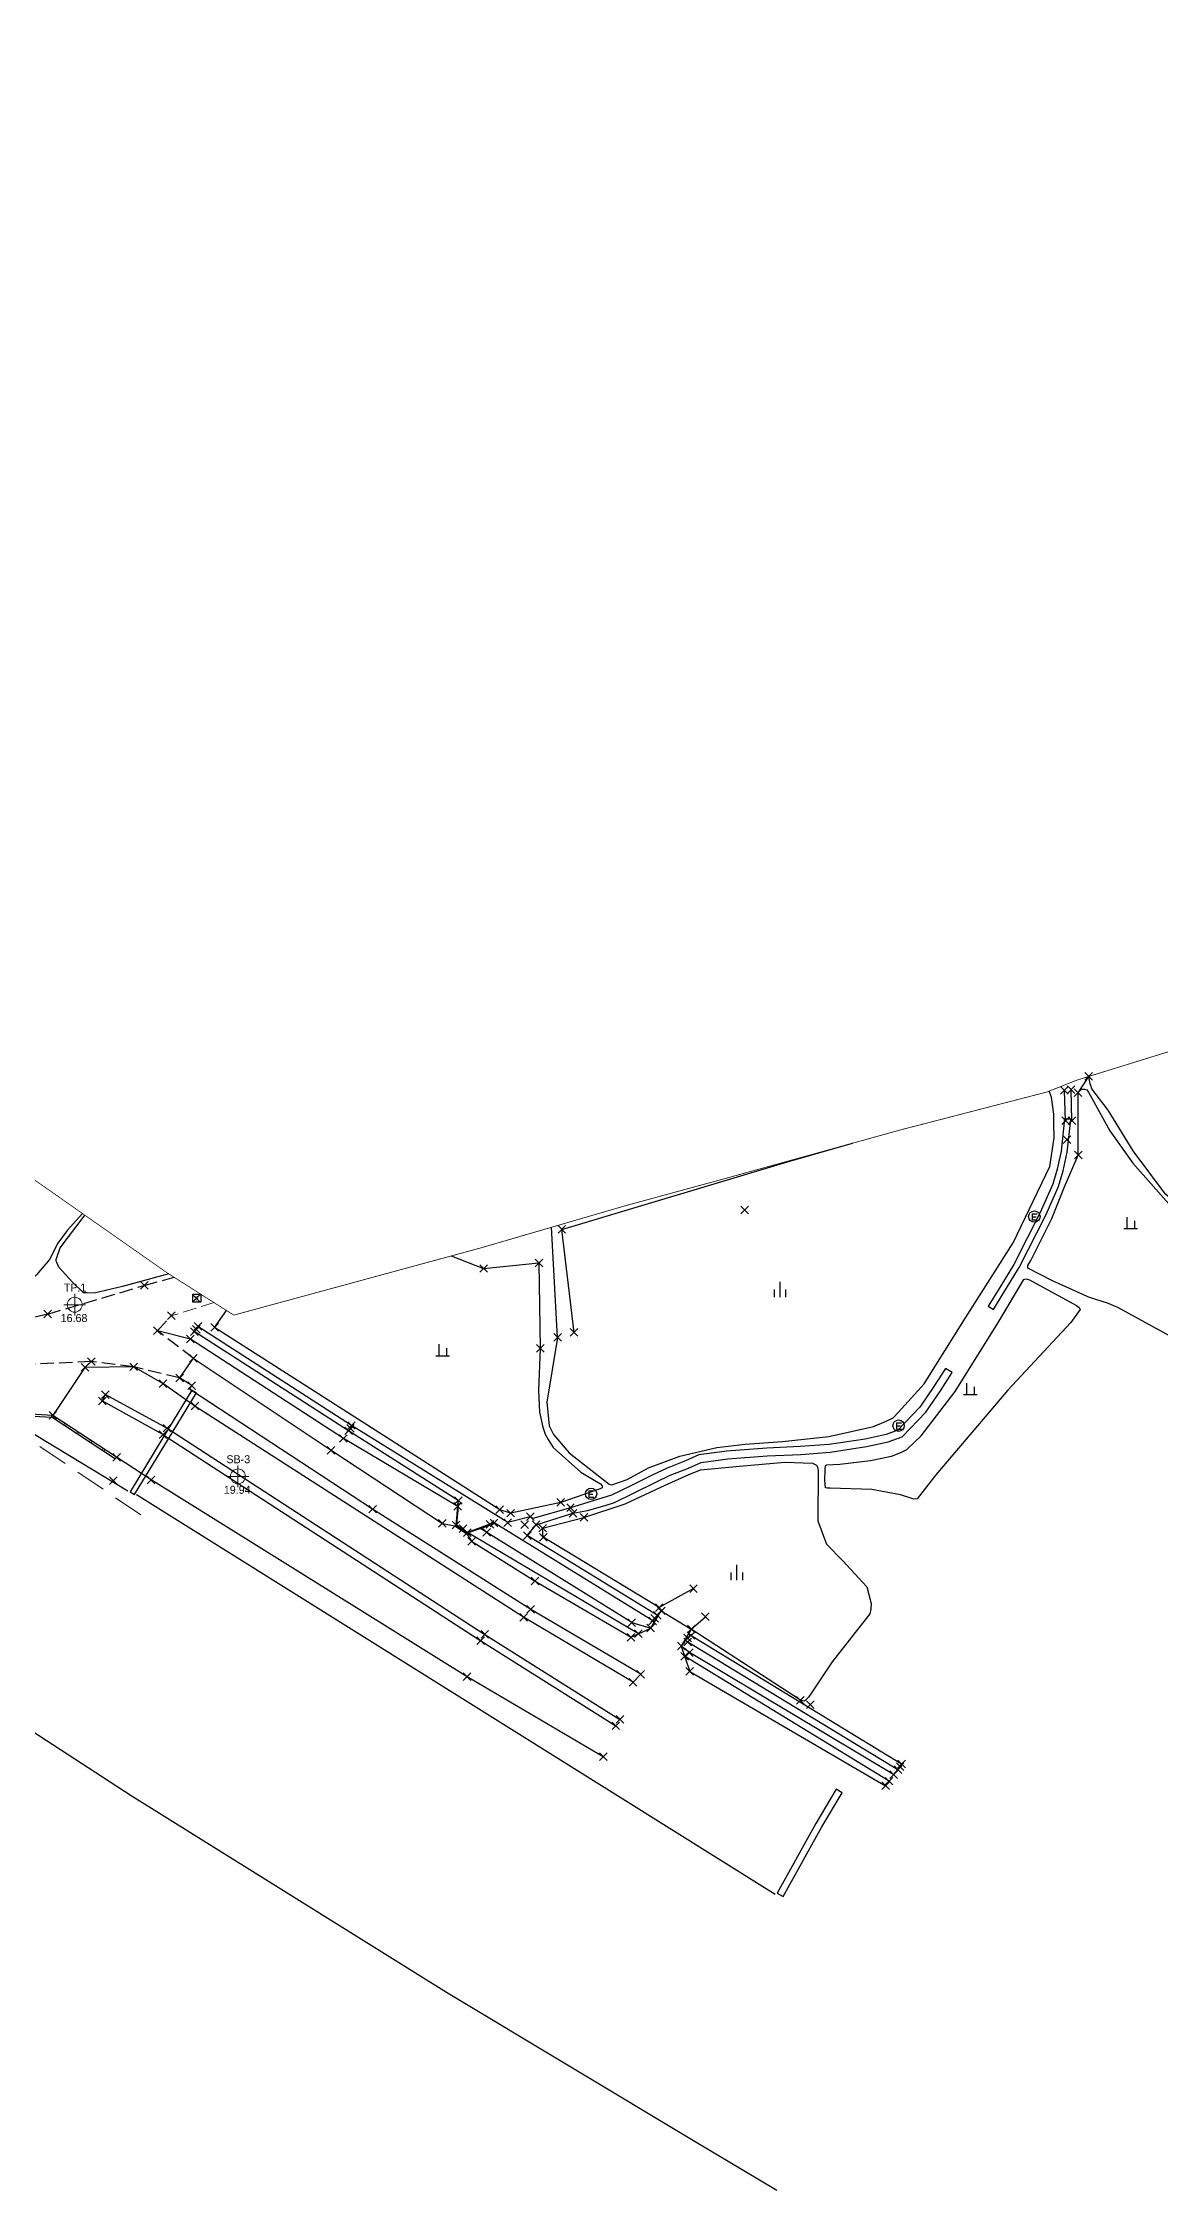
# Model space of a CAD drawing. Header units: millimetres. Extents: x 209513 to 211421, y 268482 to 269727.
# Drawn here: x 210370.8 to 210517.4, y 268483.4 to 268765.2 of the extents above; entities that cross this region are included whole.
import ezdxf
from ezdxf.enums import TextEntityAlignment as Align

# ---------------------------------------------------------------- set-up
doc = ezdxf.new("R2010")
doc.units = ezdxf.units.MM
doc.header["$MEASUREMENT"] = 0
doc.header["$PDMODE"] = 3
doc.header["$PDSIZE"] = 0.5
doc.linetypes.add('DASHED', pattern=[0.75, 0.5, -0.25])
doc.linetypes.add('DGN Style 3', pattern=[2.4677800000000003, 1.7627, -0.7050800000000002])
doc.layers.get('0').update_dxf_attribs({"linetype": 'CONTINUOUS'})
doc.layers.add('00-구역계', color=8, linetype='CONTINUOUS', plot=False)
for name, color, linetype, lineweight in [('고속도로라인', 8, 'CONTINUOUS', 0), ('도근점', 8, 'CONTINUOUS', 0), ('비포장도로', 8, 'DGN Style 3', 0), ('옹벽', 8, 'CONTINUOUS', 0), ('측점', 8, 'CONTINUOUS', 0)]:
    doc.layers.add(name, color=color, linetype=linetype, lineweight=lineweight)
for name, color, linetype in [('오수맨홀', 8, 'CONTINUOUS'), ('측구', 8, 'CONTINUOUS'), ('콘크리트포장', 8, 'CONTINUOUS'), ('현황', 8, 'CONTINUOUS'), ('현황-height', 8, 'CONTINUOUS'), ('현황1', 8, 'CONTINUOUS')]:
    doc.layers.add(name, color=color, linetype=linetype)
doc.layers.get('0').off()
doc.styles.add('Style-Dot', font='Dotum.ttf')
doc.styles.add('Style-WORKING', font='WORKING.shx')

# ---------------------------------------------------------------- blocks, each defined once
blk = doc.blocks.new('DAA002')
at = {"layer": '현황-height'}
for points in [[(-0.75, 0), (-0.75, -1)], [(0, 1), (0, -1)], [(0.75, 0), (0.75, -1)]]:
    blk.add_lwpolyline(points, dxfattribs=at)
blk = doc.blocks.new('DAA001')
at = {"layer": '현황-height'}
for points in [[(-0.493063, 1.00641), (-0.493063, -0.49359)], [(0.506937, 0.50641), (0.506937, -0.49359)], [(-0.8930629999999999, -0.49359), (0.9069370000000001, -0.49359)]]:
    blk.add_lwpolyline(points, dxfattribs=at)
blk = doc.blocks.new('AZ0202')
at = {"layer": '현황-height'}
for points in [[(-0.2950207600387502, 0.3782051360497327), (0.3696551049048793, 0.3782051360497327)], [(-0.2950207600387502, 0.3782051360497327), (-0.2950207600387502, -0.4423076852153125)], [(-0.2950207600387502, -0.03205127458278945), (0.2414015240673919, -0.03205127458278945)], [(-0.2950207600387502, -0.4423076852153125), (0.3696551049048793, -0.4423076852153125)]]:
    blk.add_lwpolyline(points, dxfattribs=at)
blk.add_circle((0, 0), 0.75, dxfattribs=at)
blk = doc.blocks.new('sm')
at = {"layer": '오수맨홀', "lineweight": -3}
blk.add_3dface([(-0.4876096862717532, 0.5295440529007465), (0.5594484440807719, 0.5295440529007465), (0.5594484440807719, -0.5175140775390901), (-0.487609686300857, -0.5175140775390901)], dxfattribs=at)
at = {"layer": '오수맨홀', "lineweight": 0, "style": 'Style-Dot'}
blk.add_text('S', height=0.5508418041572726, dxfattribs=at).set_placement((-0.2262670125637669, -0.2575351603445597))
blk = doc.blocks.new('o3')
at = {"layer": '옹벽', "lineweight": 0}
blk.add_circle((0, 0), 0.15, dxfattribs=at)
blk = doc.blocks.new('nfng')
at = {"layer": '도근점', "lineweight": 0}
for points in [[(195018.505, 431932.3304681596), (195018.505, 431931.501), (195018.505, 431930.6715318404)], [(195017.6755318405, 431931.501), (195018.505, 431931.501), (195019.3344681596, 431931.501)]]:
    blk.add_lwpolyline(points, dxfattribs=at)
blk.add_circle((195018.505, 431931.501), 0.5742378270369954, dxfattribs=at)

msp = doc.modelspace()

# ---------------------------------------------------------------- linework, layer by layer
at = {"layer": '00-구역계', "ltscale": 16, "const_width": 0.1, "flags": 128}
msp.add_lwpolyline([(210690.379, 268692.617), (210662.873, 268681.634), (210635.332, 268670.937), (210608.768, 268661.857), (210607.203, 268661.034), (210604.21, 268660.413), (210602.378, 268659.417), (210599.949, 268658.539), (210593.544, 268656.488), (210562.046, 268646.295), (210506.564, 268629.088), (210502.609, 268627.522), (210483.429, 268622.555), (210460.734, 268616.263), (210447.137, 268612.552), (210428.337, 268607.066), (210423.128, 268605.649), (210395.891, 268598.236), (210393.867, 268599.505), (210387.135988, 268603.777888), (210376.675815, 268611.108679), (210375.261345, 268612.09998), (210361.412, 268621.806)], dxfattribs=at)
at = {"layer": '고속도로라인', "linetype": 'DASHED', "lineweight": 0, "ltscale": 8}
msp.add_line((210305.8760276398, 268624.7655922996, 22.70839411839102), (210384.5231222084, 268571.4588020911, 22.79980401030015), dxfattribs=at)
at = {"layer": '비포장도로', "linetype": 'DGN Style 3', "lineweight": -3}
for p, q in [((210371.469, 268598.366, 16.778), (210384.132, 268602.13, 16.774)), ((210385.847, 268596.191, 16.853), (210387.682, 268598.143, 16.757)), ((210390.569, 268592.562, 17.304), (210385.847, 268596.191, 16.853))]:
    msp.add_line(p, q, dxfattribs=at)
at = {"layer": '비포장도로', "lineweight": 0}
msp.add_line((210393.2869644299, 268599.8732101632, 16.71658493825067), (210387.682, 268598.143, 16.757), dxfattribs=at)
at = {"layer": '비포장도로', "linetype": 'DGN Style 3', "lineweight": -3}
for points in [[(210371.469, 268598.366, 16.778), (210351.256, 268593.364, 17.056), (210344.497, 268595.212, 16.95), (210331.94, 268605.885, 16.609), (210331.117, 268609.586, 16.677), (210339.927, 268632.05, 16.358)], [(210384.132, 268602.13, 16.774), (210388.0419918026, 268603.2027511891, 16.74788217656423)], [(210388.763, 268589.985, 17.34), (210382.756, 268591.444, 16.876), (210377.191, 268592.147, 16.795), (210369.508, 268591.777, 16.886), (210362.65, 268590.779, 16.903), (210338.926, 268587.415, 16.701), (210326.283, 268579.03, 16.758), (210324.014, 268575.752, 16.609)]]:
    msp.add_polyline3d(points, dxfattribs=at)
at = {"layer": '옹벽', "lineweight": -3}
for p, q in [((210372.135, 268585.072, 17.28), (210366.991, 268585.365, 17.11)), ((210372.0376145441, 268584.7770607685, 23.42), (210367.1046426161, 268585.0580407013, 23.45)), ((210380.502, 268579.579, 23.373), (210372.135, 268585.072, 17.28)), ((210380.3373578958, 268579.3282152766, 23.373), (210372.0376145441, 268584.7770607685, 23.42))]:
    msp.add_line(p, q, dxfattribs=at)
at = {"layer": '측구', "lineweight": -3}
msp.add_line((210455.5289132539, 268556.3892788094, 16.56779713406302), (210483.52, 268539.321, 16.585), dxfattribs=at)
at = {"layer": '측구', "lineweight": -3, "extrusion": (-9.57716803146002e-05, 0.002500079027297472, 0.9999968702114236), "elevation": 668.2390931258964}
msp.add_lwpolyline([(210505.0296453843, 268622.9038504167), (210504.8766444272, 268626.8978628988)], dxfattribs=at)
at = {"layer": '측구', "lineweight": -3, "extrusion": (0.0001199874776793249, -0.004921910574300387, 0.9999878801262062), "elevation": -1280.079265670664}
msp.add_lwpolyline([(210505.8614682234, 268620.7142797928), (210505.7624658243, 268624.775328983)], dxfattribs=at)
at = {"layer": '측구', "lineweight": -3, "extrusion": (-0.004729792255265495, -0.007011051752965303, 0.9999642364697547), "elevation": -2861.706417150696}
msp.add_lwpolyline([(210480.7599087363, 268525.1031644491), (210452.7692075003, 268542.1062752596)], dxfattribs=at)
at = {"layer": '측구', "lineweight": -3}
for points in [[(210440.067, 268572.949, 16.641), (210435.108, 268571.53, 16.675), (210434.793, 268571.77, 16.551), (210431.823, 268571.006, 16.548), (210411.324, 268583.743, 16.543), (210391.173, 268596.759, 16.631)], [(210451.0813318719, 268557.9574965397, 16.55017909802696), (210430.043, 268570.955, 16.533), (210429.489, 268570.784, 16.544), (210426.537, 268569.683, 17.482), (210425.057, 268570.67, 17.432), (210425.263, 268573.122, 16.542), (210425.33, 268573.906, 16.562), (210410.936, 268583.049, 16.552), (210390.693, 268596.067, 16.627)], [(210451.5673163065, 268558.7480546126, 16.57505876497372), (210434.382, 268569.3, 16.567), (210435.546, 268570.725, 16.665), (210440.387, 268572.229, 16.665)]]:
    msp.add_polyline3d(points, dxfattribs=at)
at = {"layer": '측점', "lineweight": -3}
for p in [(210508.078, 268629.556, 16.391), (210504.876, 268627.729, 16.809), (210505.766, 268627.822, 16.825), (210506.666, 268627.427, 16.456), (210505.029, 268623.735, 16.819), (210505.2, 268621.261, 16.133), (210505.865, 268623.761, 16.805), (210506.702, 268619.244, 16.424), (210462.935, 268612.039, 17.328), (210438.929, 268609.479, 17.263), (210428.658, 268604.353, 16.176), (210435.917, 268605.082, 16.209), (210384.132, 268602.13, 16.774), (210390.976, 268600.439), (210371.469, 268598.366, 16.778), (210385.847, 268596.191, 16.853), (210387.682, 268598.143, 16.757), (210390.693, 268596.067, 16.627), (210390.974, 268596.375, 16.019), (210391.173, 268596.759, 16.631), (210393.364, 268596.628, 16.277), (210440.529, 268595.959, 17.642), (210390.186, 268595.082, 16.659), (210436.094, 268593.873, 16.205), (210438.377, 268595.314, 16.37), (210376.343, 268591.365, 16.818), (210377.191, 268592.147, 16.795), (210382.756, 268591.444, 16.876), (210390.569, 268592.562, 17.304), (210379.0278715701, 268587.7954501316, 19.81), (210386.579, 268589.253, 17.2), (210388.763, 268589.985, 17.34), (210390.353, 268588.974, 17.42), (210372.135, 268585.072, 17.28), (210378.617968544, 268586.9759326012, 19.85), (210390.782, 268586.304, 17.569), (210386.5865654973, 268582.5591966426, 19.92), (210387.131, 268583.398, 19.876), (210410.262, 268582.038, 16.574), (210410.936, 268583.049, 16.552), (210411.195, 268583.383, 15.954), (210411.324, 268583.743, 16.543), (210380.502, 268579.579, 23.373), (210408.644, 268580.498, 17.261), (210380.069, 268576.499, 25.198), (210385.03, 268576.599, 23.996), (210425.33, 268573.906, 16.562), (210438.789, 268573.656, 16.229), (210414.095, 268572.765, 17.461), (210423.264, 268570.889, 17.523), (210425.057, 268570.67, 17.432), (210425.263, 268573.122, 16.542), (210429.489, 268570.784, 16.544), (210430.043, 268570.955, 16.533), (210430.779, 268572.697, 16.24), (210431.823, 268571.006, 16.548), (210432.219, 268572.239, 16.239), (210434.042, 268570.734, 15.906), (210434.793, 268571.77, 16.551), (210435.546, 268570.725, 16.665), (210440.067, 268572.949, 16.641), (210440.387, 268572.229, 16.665), (210441.835, 268571.684, 16.409), (210425.96, 268570.21, 15.961), (210426.537, 268569.683, 17.482), (210427.092, 268568.561, 17.488), (210429.059, 268569.714, 16.746), (210434.382, 268569.3, 16.567), (210436.402, 268570.271, 16.342), (210436.489, 268569.077, 16.285), (210435.412, 268563.326, 17.422), (210456.207, 268562.344, 16.452), (210434.846, 268559.611, 17.444), (210451.699, 268559.849, 16.473), (210451.981, 268559.421, 16.922), (210428.822, 268556.338, 19.915), (210433.909, 268558.585, 17.697), (210448.105, 268557.877, 16.771), (210448.9809420485, 268556.4078626862, 17.22720501767645), (210450.596, 268557.168, 17.168), (210450.862, 268558.093, 16.55), (210451.127, 268558.422, 15.906), (210451.442, 268558.825, 16.575), (210455.906, 268557.028, 16.917), (210457.772, 268558.654, 16.848), (210428.2890727566, 268555.4918389319, 19.98), (210448.006, 268555.949, 17.322), (210454.593, 268554.804, 17.153), (210455.0393935275, 268553.4628104458, 17.07189493909922), (210455.438, 268555.331, 16.56), (210455.457, 268555.869, 15.989), (210455.665, 268553.934, 16.682), (210455.859, 268556.188, 16.568), (210426.499, 268550.764, 23.478), (210449.276, 268551.1, 17.342), (210455.704, 268551.466, 17.243), (210448.267, 268550.043, 17.524), (210446.543, 268545.177, 20.038), (210470.241, 268547.692, 16.699), (210471.548, 268547.097, 16.213), (210446.0100727566, 268544.3308389319, 20.1), (210444.372, 268540.279, 23.116), (210481.874, 268537.066, 17.12), (210482.472, 268537.938, 16.632), (210483.036, 268538.567, 16.573), (210483.324, 268538.975, 15.961), (210483.52, 268539.321, 16.585), (210481.42, 268536.471, 17.201)]:
    msp.add_point(p, dxfattribs=at)
at = {"layer": '콘크리트포장', "lineweight": -3}
msp.add_line((210390.569, 268592.562, 17.304), (210388.763, 268589.985, 17.34), dxfattribs=at)
for points in [[(210390.569, 268592.562, 17.304), (210408.644, 268580.498, 17.261), (210423.264, 268570.889, 17.523), (210424.884, 268570.579, 17.44), (210426.454, 268569.513, 17.497), (210427.092, 268568.561, 17.488), (210435.412, 268563.326, 17.422), (210448.006, 268555.949, 17.322), (210450.596, 268557.168, 17.168), (210451.981, 268559.421, 16.922), (210455.906, 268557.028, 16.917), (210454.593, 268554.804, 17.153), (210455.704, 268551.466, 17.243), (210481.42, 268536.471, 17.201)], [(210449.276, 268551.1, 17.342), (210434.846, 268559.611, 17.444), (210414.095, 268572.765, 17.461), (210390.058, 268588.503, 17.371), (210390.353, 268588.974, 17.42), (210388.763, 268589.985, 17.34)]]:
    msp.add_polyline3d(points, dxfattribs=at)
at = {"layer": '현황', "lineweight": -3}
for p, q in [((210378.617968544, 268586.9759326012, 19.85), (210379.0278715701, 268587.7954501316, 19.81)), ((210379.0278715701, 268587.7954501316, 19.81), (210387.131, 268583.398, 19.876)), ((210386.5865654973, 268582.5591966426, 19.92), (210378.617968544, 268586.9759326012, 19.85)), ((210386.5865654973, 268582.5591966426, 19.92), (210428.2890727566, 268555.4918389319, 19.98)), ((210387.131, 268583.398, 19.876), (210428.822, 268556.338, 19.915)), ((210385.03, 268576.599, 23.996), (210380.502, 268579.579, 23.373)), ((210448.105, 268557.877, 16.771), (210450.596, 268557.168, 17.168)), ((210455.906, 268557.028, 16.917), (210457.772, 268558.654, 16.848)), ((210428.2890727566, 268555.4918389319, 19.98), (210446.0100727566, 268544.3308389319, 20.1)), ((210428.822, 268556.338, 19.915), (210446.543, 268545.177, 20.038)), ((210455.665, 268553.934, 16.682), (210454.593, 268554.804, 17.153))]:
    msp.add_line(p, q, dxfattribs=at)
at = {"layer": '현황', "linetype": 'Continuous'}
for points in [[(210376.0263516368, 268611.5638414859), (210374.030794127, 268609.332367), (210372.780769137, 268607.672368447), (210371.710739776, 268605.542365354), (210369.986984398, 268603.527672021), (210369.430039687, 268602.914495438), (210369.430039687, 268602.914495438), (210369.430039687, 268602.914495438), (210363.820738885, 268609.022459709), (210361.360768109, 268612.732505157), (210350.370840392, 268624.122676541), (210343.760872057, 268629.922773205), (210344.390884692, 268630.762772498), (210342.28089546, 268632.672803711), (210343.802329249, 268633.8954502302)], [(210438.377, 268595.314), (210436.9563053003, 268586.7938045819), (210437.270826768, 268583.711624593), (210437.850816895, 268582.571612259), (210439.910800028, 268580.141578334), (210445.130780295, 268576.03150487), (210445.500781384, 268575.961501016), (210447.490799113, 268576.641486726), (210450.320830872, 268578.191469968), (210454.410869026, 268579.741441533), (210459.260906193, 268580.861403432), (210462.980930101, 268581.31137171), (210467.890958694, 268581.641328228), (210473.970996927, 268582.301275918), (210479.841041625, 268583.631229645), (210481.40105684, 268584.281219159), (210482.411067016, 268584.731212546), (210483.10107894, 268585.481210733), (210486.481138211, 268589.231202309), (210491.881262906, 268597.891205145), (210498.171405372, 268607.731206936), (210502.951542098, 268617.74122376), (210503.551587505, 268621.511241218), (210503.511608994, 268623.441253373), (210503.511621914, 268624.591260394), (210503.201645407, 268626.821276881), (210502.8997871367, 268627.6371384718)], [(210506.666, 268627.427), (210506.811673033, 268627.651248499), (210507.191677769, 268627.901246504), (210507.531679492, 268627.901243353), (210507.841679714, 268627.781239746), (210508.051677294, 268627.471235909), (210510.831634743, 268622.431179372), (210513.841602011, 268618.161125409), (210519.221561281, 268612.111038613)], [(210569.200081142, 268561.3672956511), (210563.091270561, 268566.460353373), (210553.99132964, 268575.820494844), (210546.491386713, 268584.280615996), (210544.231417741, 268588.060660016), (210543.581429845, 268589.430674403), (210543.241436777, 268590.200682254), (210539.701466713, 268594.460741068), (210533.32150788, 268601.000840119), (210530.641523855, 268603.630881013), (210530.191525396, 268603.970887257), (210529.521528855, 268604.58089719), (210528.911531046, 268605.050905715), (210523.671553943, 268609.450981135), (210518.151578111, 268614.091060618), (210513.881620419, 268619.781134928), (210510.631664188, 268625.141197772), (210508.491684694, 268627.93123464), (210508.34168899, 268628.381238776), (210508.271691, 268628.591240707), (210508.078, 268629.556)], [(210519.161371381, 268595.240936169), (210511.891379379, 268599.231027901), (210510.511378566, 268599.781044046), (210509.151376619, 268600.221059335), (210507.941374868, 268600.61107293), (210507.291375283, 268600.941080967), (210503.311375451, 268602.7511289), (210500.071377465, 268604.391168938), (210500.071381508, 268604.751171137), (210500.491391167, 268605.421171333), (210503.221466928, 268610.931179679), (210504.881521643, 268615.051189451), (210506.702, 268619.244)], [(210387.3560417049, 268603.6381965487), (210381.290748334, 268601.98225485), (210377.570719925, 268601.13228413), (210376.610715282, 268601.152293144), (210376.150713174, 268601.172297528), (210374.700721555, 268602.572319513), (210372.910734621, 268604.542348128), (210372.640739883, 268605.132354234), (210372.55074134, 268605.302356105), (210372.550743922, 268605.532357509), (210373.080763575, 268607.042361819), (210376.230826629, 268611.232358218), (210376.3456162991, 268611.3400916863)], [(210436.094, 268593.873), (210435.860871426, 268588.321665805), (210435.990840394, 268585.501647384), (210436.430820484, 268583.531631277), (210436.720811728, 268582.621623035), (210437.130805717, 268581.901614839), (210437.800797311, 268580.851602221), (210441.430779411, 268577.621548863), (210443.460775878, 268576.391522542), (210444.000775357, 268576.101515767), (210444.240773426, 268575.821511835), (210444.230770455, 268575.561510341), (210443.940767413, 268575.421512172), (210438.789, 268573.656)], [(210381.980450105, 268575.132084505), (210369.750471159, 268582.522242945), (210366.236388706, 268584.2227584586)], [(210441.835, 268571.684), (210447.230761946, 268573.451469659), (210452.500816528, 268575.931435969), (210455.50084679, 268577.271416352), (210457.110862141, 268577.911405343), (210462.220893549, 268578.401360984), (210468.190929874, 268578.941308962), (210471.840946799, 268578.801274287), (210472.330946135, 268578.521268035), (210472.470944145, 268578.281265273), (210472.550939721, 268577.851261906), (210472.540865499, 268571.251221702), (210473.640836462, 268568.171192704), (210475.780822808, 268565.991159565), (210478.960800604, 268562.58110928), (210479.530778998, 268560.401090688), (210479.490770478, 268559.661086541), (210479.350762574, 268559.021083931), (210474.400667024, 268552.751091518), (210471.330599433, 268548.121091697), (210471.060595142, 268547.86109261), (210470.750590316, 268547.571093713), (210470.241, 268547.692)], [(210466.910285864, 268522.210974466), (210383.100450279, 268574.642071134)], [(210425.350652624, 268573.591673251), (210425.110619716, 268570.771658255), (210426.430613373, 268569.611638942), (210430.010645339, 268570.841613282)]]:
    msp.add_lwpolyline(points, dxfattribs=at)
at = {"layer": '현황', "color": 8, "linetype": 'Continuous'}
for points in [[(210494.888292955, 268599.386987411), (210495.574295804, 268598.975376542), (210496.722979902, 268600.868166454), (210498.93589683, 268604.491043068), (210502.427939777, 268611.364571677), (210504.092565503, 268615.127528228), (210504.703602605, 268617.174421062), (210505.256927678, 268619.60080475), (210505.704694284, 268623.901920863), (210504.908553135, 268623.98055872), (210504.46621914, 268619.731630877), (210503.92948497, 268617.377995479), (210503.340470807, 268615.40487489), (210501.704995972, 268611.707816471), (210498.236849674, 268604.881325929), (210496.039663113, 268601.284199326), (210494.888292955, 268599.386987411)], [(210440.387, 268572.229), (210442.280727193, 268572.591510275), (210444.620746469, 268573.251492622), (210445.840757262, 268573.661483822), (210448.350783692, 268574.881468012), (210451.250814349, 268576.301449811), (210453.150834431, 268577.231437884), (210455.540856997, 268578.161421417), (210457.19087367, 268578.901410646), (210460.690896581, 268579.361381022), (210465.880927492, 268579.771335434), (210470.280951928, 268579.961295823), (210474.130974585, 268580.241261858), (210478.911007021, 268580.971222023), (210481.761028544, 268581.60119946), (210483.601045399, 268582.271186501), (210486.691097246, 268585.491177528), (210488.601138395, 268588.291176923), (210490.131173232, 268590.701177462), (210489.271174942, 268591.241188727), (210487.75114038, 268588.85118822), (210485.901100432, 268586.131188755), (210483.031052287, 268583.141197095), (210481.481038139, 268582.581208038), (210478.731017344, 268581.971229796), (210474.020985378, 268581.251269044), (210470.220963086, 268580.981302608), (210465.82093865, 268580.791342219), (210460.580907374, 268580.371388209), (210456.920883319, 268579.881419131), (210455.150865582, 268579.101430769), (210452.740842803, 268578.16144736), (210450.800822295, 268577.211459538), (210447.91079169, 268575.791477645), (210445.460765899, 268574.601493082), (210440.067, 268572.949)]]:
    msp.add_lwpolyline(points, dxfattribs=at)
at = {"layer": '현황', "linetype": 'Continuous'}
msp.add_lwpolyline([(210496.141276628, 268597.191161395), (210499.571358411, 268602.921164596), (210499.82136035, 268602.981162645), (210500.301361545, 268602.871157525), (210506.471354943, 268599.501079773), (210506.831353621, 268599.221074728), (210506.941351482, 268598.981072245), (210506.93135143, 268598.981072336), (210505.741326296, 268597.281072984), (210497.451184146, 268588.371095404), (210488.00101162, 268577.281115261), (210485.560963514, 268574.101118456), (210485.120960948, 268574.071122351), (210484.580960235, 268574.251128453), (210483.35095861, 268574.661142354), (210479.610947408, 268575.351181222), (210474.150921422, 268575.501232732), (210473.740919454, 268575.511236593), (210473.510918961, 268575.57123909), (210473.460929389, 268576.521245353), (210473.490945382, 268577.931253685), (210473.530951992, 268578.501256794), (210473.660953551, 268578.581256078), (210475.410963207, 268578.65124029), (210479.450989414, 268579.161205967), (210482.201009759, 268579.731183966), (210483.401021009, 268580.191175656), (210484.181029682, 268580.611170991), (210484.261030647, 268580.661170554), (210486.091059365, 268582.391164158), (210490.53114739, 268588.221158613)], close=True, dxfattribs=at)
at = {"layer": '현황', "color": 8}
msp.add_lwpolyline([(210390.970640749, 268588.042080038), (210390.390641854, 268588.40208761), (210386.710555103, 268582.342084704), (210382.270450454, 268575.032081207), (210382.840449408, 268574.682073788), (210387.290553997, 268581.982077132)], close=True, dxfattribs=at)
at = {"layer": '현황', "lineweight": -3, "extrusion": (0.006350898303391641, -0.003730753827469764, 0.9999728734153837), "elevation": 351.8489671925499}
msp.add_lwpolyline([(210444.6273161394, 268559.589507633), (210422.1822085393, 268572.8649713372)], dxfattribs=at)
at = {"layer": '현황', "lineweight": -3, "extrusion": (-0.0009468744143403857, 0.0005884780238657537, 0.9999993785610365), "elevation": -24.45652784252967}
msp.add_lwpolyline([(210448.0265391292, 268557.9378937975), (210428.0658344763, 268570.3433707558)], dxfattribs=at)
at = {"layer": '현황', "lineweight": -3, "extrusion": (0.006739938743297331, -0.005925351552171412, 0.99995973090656), "elevation": -155.9846244508153}
msp.add_lwpolyline([(210465.34773358, 268551.4821708526), (210451.011589859, 268560.818726156)], dxfattribs=at)
at = {"layer": '현황', "lineweight": -3, "extrusion": (0.001375439504283027, -0.0008207382515951541, 0.9999987172766236), "elevation": 85.73852789260303}
msp.add_lwpolyline([(210482.2500245237, 268538.0988140507), (210455.442981109, 268554.0948194382)], dxfattribs=at)
at = {"layer": '현황', "lineweight": -3, "extrusion": (-0.001305300484199624, 0.0007975807148935634, 0.9999988300271402), "elevation": -43.44212700167974}
msp.add_lwpolyline([(210481.7170360681, 268537.1860615673), (210454.8823896646, 268553.5828772284)], dxfattribs=at)
at = {"layer": '현황', "color": 8, "linetype": 'Continuous'}
msp.add_lwpolyline([(210467.190288968, 268522.360972786), (210467.970287976, 268521.920962872), (210473.040416382, 268531.060971694), (210475.710480371, 268535.550974368), (210474.940481526, 268536.00098425), (210472.260417485, 268531.51098167)], close=True, dxfattribs=at)
at = {"layer": '현황', "linetype": 'Continuous'}
for points in [[(210506.702, 268619.244, 16.424), (210506.666, 268627.427, 16.456), (210508.078, 268629.556, 16.391), (210508.1131495968, 268629.5684480212, 16.39119205114951)], [(210440.529, 268595.959, 17.642), (210438.929, 268609.479, 17.263), (210468.541, 268618.342, 17.216), (210477.0541054335, 268620.7876135002, 17.1928736312038)], [(210438.377, 268595.314, 16.37), (210437.5559754951, 268609.7561755088, 16.45430590015096)], [(210424.3971708867, 268605.9942515159, 16.18403103499768), (210428.658, 268604.353, 16.176), (210435.917, 268605.082, 16.209), (210436.094, 268593.873, 16.205)], [(210438.789, 268573.656, 16.229), (210432.219, 268572.239, 16.239), (210430.779, 268572.697, 16.24), (210393.364, 268596.628, 16.277), (210394.9416479615, 268598.8312212139, 16.22391033219692)]]:
    msp.add_polyline3d(points, dxfattribs=at)
at = {"layer": '현황', "lineweight": -3}
for points in [[(210425.263, 268573.122, 16.542), (210410.262, 268582.038, 16.574), (210390.186, 268595.082, 16.659), (210385.847, 268596.191, 16.853)], [(210448.267, 268550.043, 17.524), (210433.909, 268558.585, 17.697), (210390.782, 268586.304, 17.569), (210386.579, 268589.253, 17.2), (210382.756, 268591.444, 16.876), (210376.343, 268591.365, 16.818), (210372.135, 268585.072, 17.28)], [(210444.372, 268540.279, 23.116), (210426.499, 268550.764, 23.478), (210385.0300000001, 268576.5989999999, 23.99599999999891)], [(210456.207, 268562.344, 16.452), (210451.699, 268559.849, 16.473), (210436.489, 268569.077, 16.285), (210436.402, 268570.271, 16.342), (210441.835, 268571.684, 16.409)]]:
    msp.add_polyline3d(points, dxfattribs=at)
at = {"layer": '현황1', "flags": 128}
msp.add_lwpolyline([(210069.1282158789, 268765.1943097948), (210094.0017341295, 268744.4246202614), (210120.8934076283, 268722.3246141247), (210139.5933170861, 268707.6012072274), (210158.5915033656, 268692.647599581), (210184.7918952754, 268672.6796621621), (210209.3201626868, 268654.5613725926), (210238.3986432088, 268632.9814665615), (210270.0292486938, 268610.6481796192), (210290.1196725185, 268596.6138441763), (210321.1590511496, 268575.5000587589), (210354.4015174384, 268553.3899396929), (210382.4071138976, 268535.2039281301), (210423.7731527411, 268509.3585685973), (210456.2111217137, 268489.9029249338), (210467.1611663541, 268483.4047250139)], dxfattribs=at)

# ---------------------------------------------------------------- block references
at = {"lineweight": 0, "xscale": 1.70625000000291, "yscale": 1.70625000000291, "zscale": 1.70625000000291}
for p in [(-122375.3161914485, -468383.5245653578, 16.683), (-122353.9011914485, -468406.0605653577)]:
    msp.add_blockref('nfng', p, dxfattribs=at)
at = {"layer": '오수맨홀'}
msp.add_blockref('sm', (210390.976, 268600.439), dxfattribs=at)
at = {"layer": '옹벽', "lineweight": 0}
for p, rotation in [((210372.0692288099, 268584.925503166, 23.373), 176.7399798987263), ((210373.7439055628, 268583.8363043282, 23.373), 146.714792412758), ((210375.4158037193, 268582.7386903001, 23.373), 146.714792412758), ((210377.0877018756, 268581.6410762719, 23.373), 146.714792412758), ((210378.759600032, 268580.5434622439, 23.373), 146.714792412758)]:
    msp.add_blockref('o3', p, dxfattribs=dict(at, rotation=rotation))
at = {"layer": '현황-height', "color": 8}
for p in [(210500.931457908, 268611.161202304), (210483.121059262, 268583.7211998), (210442.760754237, 268574.781519198)]:
    msp.add_blockref('AZ0202', p, dxfattribs=at)
at = {"layer": '현황-height'}
for name, p in [('DAA001', (210513.570071856, 268610.084048609)), ('DAA002', (210467.541754013, 268601.581486213)), ('DAA001', (210423.288943812, 268593.403499326)), ('DAA001', (210492.512046453, 268588.312556815)), ('DAA002', (210461.864794967, 268564.450517105))]:
    msp.add_blockref(name, p, dxfattribs=at)

# ---------------------------------------------------------------- texts
at = {"layer": '도근점', "lineweight": -3, "style": 'Style-WORKING'}
for s, p in [('TP.1', (210375.0549333482, 268601.0127634055, 16.683)), ('16.68', (210374.9133846916, 268597.0073460552, 16.683)), ('SB-3', (210396.4699333482, 268578.4767634055)), ('19.94', (210396.3283846916, 268574.4713460552))]:
    msp.add_text(s, height=1.05, rotation=359.9999999976179, dxfattribs=at).set_placement(p, align=Align.BOTTOM_CENTER)

doc.saveas('drawing.dxf')
